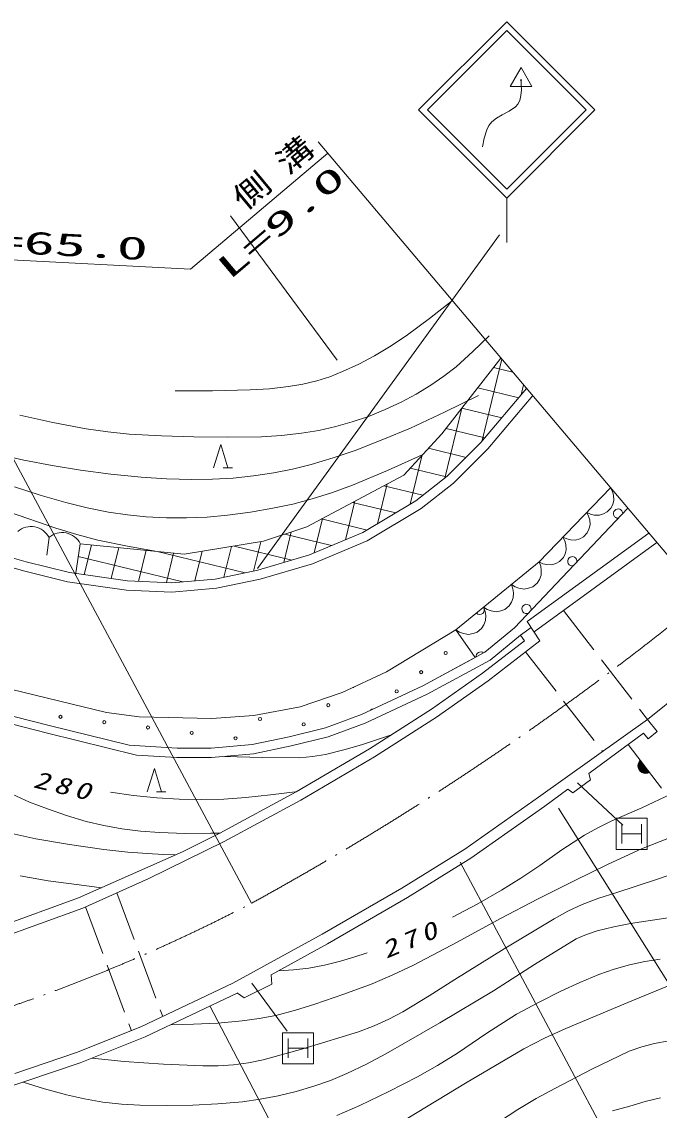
# Model space of a CAD drawing. Units: millimetres, scale not verified. Extents: x 62346 to 702346, y 5380 to 365380.
# Drawn here: x 524692 to 565604, y 253767 to 323611 of the extents above; entities that cross this region are included whole.
import ezdxf
from ezdxf.enums import TextEntityAlignment as Align

# ---------------------------------------------------------------- set-up
doc = ezdxf.new("R2010")
doc.units = ezdxf.units.MM
doc.header["$LTSCALE"] = 1000
doc.linetypes.add('USER2', pattern=[7.000001, 5.508197, -0.688525, 0.114754, -0.688525])
doc.linetypes.add('USER6', pattern=[4, 3.2, -0.8])
for name, color, linetype, lineweight in [('S-SUV', 7, 'Continuous', 13), ('S-SUV-HICN', 1, 'Continuous', 13), ('S-SUV-LWCN', 7, 'Continuous', 13)]:
    doc.layers.add(name, color=color, linetype=linetype, lineweight=lineweight)
doc.styles.add('ＭＳ ゴシック', font='')
doc.styles.get('ＭＳ ゴシック').set_extended_font_data('MS Gothic')

# ---------------------------------------------------------------- blocks, each defined once
blk = doc.blocks.new('BUHIN2')
at = {"color": 7, "linetype": 'Continuous', "lineweight": 13}
blk.add_lwpolyline([(-700, -406), (0, 812), (696, -406), (-696, -406)], dxfattribs=at)
blk.add_circle((0, 0), 24.5, dxfattribs=at)
blk = doc.blocks.new('BUHIN10')
at = {"color": 7, "linetype": 'Continuous', "lineweight": 13}
blk.add_lwpolyline([(-892, -728), (-658, -878), (-409, -965), (-75, -1019), (209, -966), (473, -862), (749, -636), (904, -398), (1013, -131), (1027, 207), (988, 464), (892, 728)], dxfattribs=at)
blk = doc.blocks.new('BUHIN11')
at = {"color": 7, "linetype": 'Continuous', "lineweight": 13}
blk.add_lwpolyline([(-762, -794), (-523, -909), (-276, -963), (47, -976), (310, -893), (548, -763), (785, -517), (904, -274), (977, -8), (951, 315), (884, 555), (762, 794)], dxfattribs=at)
blk = doc.blocks.new('BUHIN32')
at = {"color": 7, "linetype": 'Continuous', "lineweight": 13}
blk.add_line((146, -746), (746, -746), dxfattribs=at)
blk.add_lwpolyline([(-458, -746), (0, 750), (458, -746)], dxfattribs=at)
blk = doc.blocks.new('BUHIN35')
at = {"color": 7, "linetype": 'Continuous', "lineweight": 13}
for p, q in [((-625, 625), (-625, -625)), ((-625, 0), (625, 0)), ((625, 625), (625, -625))]:
    blk.add_line(p, q, dxfattribs=at)
blk.add_lwpolyline([(-1000, -1000), (-1000, 1000), (1000, 1000), (1000, -1000)], close=True, dxfattribs=at)

msp = doc.modelspace()

# ---------------------------------------------------------------- linework, layer by layer
at = {"layer": 'S-SUV'}
for p, q in [((555821, 323611), (550164, 317954)), ((561478, 317954), (555821, 323611)), ((550730, 317954), (555821, 323046)), ((560912, 317954), (555821, 323046)), ((550164, 317954), (555821, 312298)), ((555821, 312863), (550730, 317954)), ((555821, 312298), (561478, 317954)), ((555821, 312863), (560912, 317954)), ((543711, 315904), (587182, 264495)), ((544328, 315174), (535517, 307740)), ((555821, 312298), (555821, 309438)), ((538078, 311151), (544931, 301891)), ((535517, 307740), (493770, 309907)), ((539813, 288527), (555357, 309947)), ((518403, 306258), (539434, 267048)), ((551644, 297166), (555443, 302030)), ((555502, 301960), (554210, 296662)), ((554975, 301431), (556202, 301132)), ((553957, 300127), (556585, 299486)), ((554164, 296608), (557088, 300084)), ((556901, 300305), (556749, 299682)), ((557481, 299620), (554607, 296202)), ((552932, 298815), (551834, 294315)), ((552939, 298824), (555502, 298199)), ((549210, 294525), (551644, 297166)), ((551921, 297520), (554419, 296911)), ((550794, 296243), (553210, 295654)), ((552004, 294447), (554164, 296608)), ((554607, 296202), (552402, 293997)), ((550396, 295812), (549627, 292658)), ((549626, 294976), (551954, 294408)), ((542995, 291210), (549210, 294525)), ((549982, 292870), (552004, 294447)), ((548140, 293954), (547516, 291393)), ((547924, 293839), (550438, 293226)), ((552402, 293997), (550322, 292375)), ((557902, 288951), (562476, 293712)), ((546068, 292849), (545462, 290366)), ((545928, 292774), (548695, 292099)), ((546579, 290832), (549982, 292870)), ((550322, 292375), (546850, 290295)), ((556325, 284724), (563587, 292399)), ((543995, 291743), (543456, 289530)), ((543931, 291709), (546854, 290996)), ((540199, 290278), (542995, 291210)), ((541980, 290872), (541503, 288915)), ((541567, 290734), (544580, 289999)), ((543154, 289405), (546579, 290832)), ((564934, 290805), (557131, 285137)), ((526440, 290514), (526311, 289384)), ((528132, 288103), (528442, 290122)), ((528442, 290122), (535123, 289449)), ((529159, 290050), (528691, 288128)), ((530919, 289873), (530433, 287879)), ((535123, 289449), (540199, 290278)), ((538148, 289943), (537666, 287968)), ((538326, 289972), (542025, 289070)), ((540025, 290250), (539566, 288365)), ((546850, 290295), (543355, 288838)), ((565453, 290191), (557569, 284464)), ((522323, 289716), (524967, 288960)), ((528317, 289309), (535033, 287672)), ((532679, 289696), (532192, 287700)), ((533392, 289624), (539020, 288251)), ((534438, 289518), (533976, 287624)), ((536270, 289636), (535807, 287739)), ((539839, 288422), (543154, 289405)), ((524811, 288381), (522191, 289130)), ((524967, 288960), (527746, 288263)), ((543355, 288838), (539986, 287840)), ((552551, 284585), (557902, 288951)), ((527631, 287674), (524811, 288381)), ((527746, 288263), (531472, 287731)), ((534315, 287609), (537111, 287852)), ((537111, 287852), (539839, 288422)), ((539986, 287840), (537199, 287258)), ((531416, 287133), (527631, 287674)), ((534328, 287008), (531416, 287133)), ((531472, 287731), (534315, 287609)), ((537199, 287258), (534328, 287008)), ((557131, 285137), (557942, 283890)), ((548108, 281896), (552551, 284585)), ((553789, 282820), (552551, 284585)), ((552551, 284585), (553789, 282820)), ((554411, 283156), (556325, 284724)), ((556705, 284260), (557382, 284751)), ((554264, 281808), (556951, 283882)), ((557942, 283890), (554620, 281325)), ((556705, 284260), (554747, 282655)), ((556705, 284260), (556951, 283882)), ((564854, 278838), (570924, 283721)), ((550430, 281008), (554411, 283156)), ((553789, 282820), (550430, 281008)), ((554747, 282655), (550700, 280472)), ((518276, 282142), (530130, 279296)), ((545263, 280565), (548108, 281896)), ((550978, 279496), (554264, 281808)), ((550430, 281008), (546492, 279163)), ((546492, 279163), (550430, 281008)), ((554620, 281325), (551312, 278998)), ((526456, 278455), (518394, 280504)), ((542560, 279644), (545263, 280565)), ((550700, 280472), (546724, 278609)), ((526334, 277970), (518241, 280046)), ((539591, 279091), (542560, 279644)), ((547018, 276959), (550978, 279496)), ((530130, 279296), (532218, 279009)), ((532218, 279009), (536889, 278907)), ((536889, 278907), (539591, 279091)), ((546492, 279163), (544178, 278304)), ((544178, 278304), (546492, 279163)), ((551312, 278998), (547332, 276447)), ((557845, 273846), (564854, 278838)), ((564854, 278838), (565470, 278073)), ((531591, 277189), (526456, 278455)), ((526456, 278455), (531591, 277189)), ((544178, 278304), (541852, 277729)), ((541852, 277729), (544178, 278304)), ((546724, 278609), (544354, 277730)), ((564886, 277603), (565470, 278073)), ((532058, 276559), (526334, 277970)), ((541852, 277729), (539474, 277233)), ((539474, 277233), (541852, 277729)), ((544354, 277730), (541985, 277144)), ((564590, 277971), (561078, 275370)), ((564590, 277971), (564886, 277603)), ((534656, 276999), (531591, 277189)), ((531591, 277189), (534656, 276999)), ((536847, 276999), (534656, 276999)), ((534656, 276999), (536847, 276999)), ((539474, 277233), (536847, 276999)), ((536847, 276999), (539474, 277233)), ((539562, 276639), (536874, 276399)), ((541985, 277144), (539562, 276639)), ((542300, 274195), (547018, 276959)), ((563614, 277241), (565741, 274426)), ((563614, 277241), (565741, 274426)), ((534637, 276399), (532058, 276559)), ((536874, 276399), (534637, 276399)), ((547332, 276447), (542595, 273672)), ((564611, 275404), (564246, 275887)), ((564258, 275974), (564697, 275394)), ((564777, 275392), (564281, 276048)), ((564306, 276117), (564849, 275399)), ((564914, 275417), (564341, 276175)), ((561188, 274977), (561078, 275370)), ((564267, 275755), (564491, 275458)), ((560068, 274134), (561188, 274977)), ((560357, 274785), (563269, 272056)), ((537414, 271542), (542300, 274195)), ((553131, 270527), (557845, 273846)), ((559735, 274375), (558255, 273278)), ((559735, 274375), (560068, 274134)), ((542595, 273672), (537690, 271009)), ((558255, 273278), (553518, 269943)), ((559144, 273148), (569881, 256042)), ((537690, 271009), (532838, 268626)), ((534998, 270356), (537414, 271542)), ((528339, 267386), (534998, 270356)), ((549093, 268020), (553131, 270527)), ((553518, 269943), (549453, 267420)), ((552836, 269690), (562723, 251189)), ((532838, 268626), (528601, 266737)), ((543980, 265059), (549093, 268020)), ((521822, 265019), (528339, 267386)), ((549453, 267420), (544324, 264449)), ((528601, 266737), (522042, 264354)), ((538245, 261921), (543980, 265059)), ((544324, 264449), (540692, 262462)), ((532341, 259109), (538245, 261921)), ((539460, 261927), (541717, 258837)), ((540748, 261846), (540692, 262462)), ((538563, 261298), (532621, 258467)), ((538535, 261283), (538976, 260989)), ((538976, 260989), (540748, 261846)), ((536763, 260456), (545346, 244074)), ((528203, 257470), (532341, 259109)), ((532621, 258467), (528444, 256813)), ((524245, 256130), (528203, 257470)), ((528444, 256813), (522900, 254935))]:
    msp.add_line(p, q, dxfattribs=at)
at = {"layer": 'S-SUV', "linetype": 'USER6'}
for p, q in [((559454, 285833), (564854, 278838)), ((557026, 283182), (561967, 276781)), ((530792, 267714), (533747, 259779)), ((528780, 266816), (531739, 258870))]:
    msp.add_line(p, q, dxfattribs=at)
at = {"layer": 'S-SUV'}
msp.add_lwpolyline([(554260, 315586), (554368, 316149), (554529, 316673), (554671, 316949), (554862, 317190), (555165, 317429), (555528, 317636), (555982, 317875), (556375, 318148), (556537, 318333), (556649, 318551), (556729, 318876), (556755, 319247), (556749, 319551), (556733, 319863)], dxfattribs=at)
msp.add_lwpolyline([(564979, 275435), (564863, 275397), (564751, 275384), (564604, 275396), (564490, 275448), (564389, 275519), (564296, 275642), (564255, 275759), (564236, 275883), (564265, 276027), (564307, 276133), (564376, 276233)], close=True, dxfattribs=at)
for centre in [(551900, 283108), (550325, 281876), (548749, 280644), (544366, 279756), (527177, 279011), (529985, 278667), (539983, 278868), (532792, 278323), (535600, 277980), (542790, 278524), (538407, 277636)]:
    msp.add_circle(centre, 99.5, dxfattribs=at)
for centre, radius, start, end in [((562962, 292053), 298, 0.08042, 273.08625), ((525287, 289933), 1291, 26.72872, 131.16073), ((527289, 289542), 1291, 26.72872, 131.16073), ((560023, 288994), 298, 350.16055, 283.00612), ((554084, 285874), 298, 224.84327, 33.58032), ((557083, 285934), 298, 336.38462, 296.78205), ((554144, 282875), 298, 51.52861, 188.80543), ((545942, 280988), 99.5, 277.92303, 312.20076), ((547173, 279412), 99.5, 64.6633, 165.55393)]:
    msp.add_arc(centre, radius, start, end, dxfattribs=at)
at = {"layer": 'S-SUV', "linetype": 'USER2'}
for centre, radius, start, end in [((446815, 435898), 192584, 298.74597, 308.9561), ((487876, 365889), 111480, 236.49269, 297.54756)]:
    msp.add_arc(centre, radius, start, end, dxfattribs=at)
at = {"layer": 'S-SUV-HICN'}
for points in [[(533392, 289624), (531471, 289960), (529566, 290356), (528224, 290705), (526888, 291115), (523896, 292138), (520887, 293102), (517110, 294250), (513315, 295340), (512100, 295626), (510874, 295853), (509746, 295986), (508610, 296058), (506111, 296112), (503601, 296107), (502033, 296053), (500464, 295940), (499639, 295849), (498809, 295732)], [(552333, 266166), (553924, 266998), (555489, 267885), (556730, 268651), (557941, 269469), (559356, 270469), (560798, 271415), (561656, 271898), (562552, 272334), (564480, 273168), (566391, 274060), (569001, 275426), (571641, 276740), (572769, 277225), (573928, 277657), (574762, 277931), (575604, 278187)], [(530384, 274171), (531866, 273962), (533365, 273811), (534803, 273726), (536244, 273701), (537664, 273736), (539081, 273832), (540661, 273998), (542239, 274196)], [(541159, 262718), (542133, 262774), (543112, 262892), (544131, 263085), (545150, 263340), (546006, 263593), (546864, 263874)], [(535445, 248725), (536986, 248925), (538525, 249186), (539932, 249483), (541336, 249840), (542774, 250280), (544193, 250776), (545542, 251311), (546876, 251905), (548182, 252555), (549461, 253258), (553169, 255506), (556916, 257706), (558250, 258385), (559620, 259015), (563578, 260689), (567594, 262322)]]:
    msp.add_lwpolyline(points, dxfattribs=at)
at = {"layer": 'S-SUV-LWCN'}
for points in [[(552255, 305669), (550870, 304567), (549450, 303515), (548410, 302826), (547328, 302183), (546320, 301644), (545286, 301159), (544469, 300837), (543633, 300573), (542731, 300358), (541814, 300203), (540586, 300068), (539349, 299993), (536942, 299937), (534537, 299931)], [(554698, 303459), (553651, 302445), (552564, 301477), (551778, 300863), (550946, 300291), (550013, 299725), (549048, 299211), (548004, 298722), (546937, 298289), (545907, 297933), (544850, 297633), (543755, 297392), (542639, 297209), (541366, 297065), (540087, 296980), (537920, 296954), (535744, 296988), (533663, 297038), (531589, 297148), (530209, 297293), (528824, 297500), (526690, 297906), (524572, 298369)], [(554000, 299621), (551831, 298552), (549638, 297538), (547871, 296796), (546080, 296109), (544683, 295626), (543258, 295198), (542066, 294901), (540860, 294662), (539563, 294469), (538259, 294334), (536941, 294259), (535612, 294243), (533984, 294289), (532349, 294396), (530398, 294588), (528457, 294839), (526644, 295130), (524828, 295482), (523247, 295839)], [(550396, 295812), (548170, 294823), (545909, 293884), (544634, 293411), (543340, 292996), (542085, 292665), (540815, 292393), (539366, 292142), (537899, 291950), (536586, 291832), (535267, 291775), (533975, 291781), (532685, 291848), (531471, 291968), (530255, 292150), (528882, 292424), (527523, 292756), (525869, 293230), (524232, 293762)], [(537722, 276475), (540123, 276395), (542530, 276377), (543361, 276459), (544186, 276601), (545353, 276883), (546506, 277223), (547466, 277533), (548421, 277858)], [(500296, 274951), (501793, 275298), (503305, 275587), (504305, 275723), (505311, 275800), (506289, 275807), (507267, 275753), (508458, 275619), (509649, 275424), (511290, 275078), (512928, 274672), (517717, 273295), (522516, 271895), (524049, 271514), (525602, 271191), (527766, 270812), (529949, 270491), (531507, 270325), (533082, 270218), (533811, 270182), (534540, 270151)], [(524069, 274045), (525188, 273545), (526333, 273099), (527567, 272672), (528818, 272303), (529954, 272035), (531113, 271824), (532320, 271671), (533533, 271578), (535179, 271527), (536836, 271537), (537126, 271542), (537426, 271549)], [(566872, 271479), (564467, 270535), (562323, 269555), (560194, 268515), (557797, 267320), (555420, 266067), (552642, 264547), (549825, 263073), (548514, 262454), (547172, 261887), (545358, 261204), (543511, 260573), (542259, 260185), (540993, 259856), (539927, 259648), (538840, 259498), (537279, 259361), (535704, 259284), (534976, 259261), (534248, 259242)], [(568254, 269555), (565554, 268607), (562817, 267710), (561720, 267366), (560648, 266966), (559739, 266539), (558855, 266056), (555646, 264131), (552477, 262160), (550831, 261100), (549151, 260090), (548243, 259606), (547311, 259177), (546294, 258802), (545246, 258480), (542724, 257716), (540181, 257010), (539243, 256815), (538287, 256678), (537303, 256615), (536314, 256612), (533785, 256727), (531260, 256903), (530236, 257004), (529213, 257118)], [(524586, 268809), (526385, 268496), (528207, 268241), (529011, 268141), (529815, 268044)], [(524775, 255570), (526152, 255132), (527559, 254748), (528722, 254491), (529904, 254292), (531084, 254160), (532279, 254086), (533978, 254060), (535681, 254094), (537271, 254173), (538853, 254312), (540002, 254470), (541144, 254688), (542303, 254968), (543447, 255306), (544513, 255683), (545557, 256114), (546817, 256718), (548050, 257376), (551526, 259379), (554962, 261428), (557600, 263117), (560275, 264757), (560932, 265039), (561622, 265270), (562683, 265534), (563768, 265742), (566739, 266208)], [(544922, 253428), (546378, 254067), (548246, 254963), (550086, 255914), (551383, 256643), (552658, 257428), (554537, 258703), (556446, 259926), (557851, 260688), (559296, 261404), (560499, 261969), (561733, 262482), (562704, 262816), (563704, 263096), (564679, 263309), (565667, 263463)], [(554609, 252548), (556534, 253819), (557695, 254518), (558896, 255171), (561273, 256393), (563675, 257561), (564480, 257834), (565304, 258050), (566212, 258223)], [(562607, 253720), (563717, 254021), (564701, 254324), (565693, 254566)]]:
    msp.add_lwpolyline(points, dxfattribs=at)

# ---------------------------------------------------------------- block references
at = {"layer": 'S-SUV'}
for name, p in [('BUHIN2', (556733, 319863)), ('BUHIN32', (537461, 295738)), ('BUHIN11', (561713, 292919)), ('BUHIN11', (560189, 291332)), ('BUHIN11', (558664, 289745)), ('BUHIN10', (557010, 288224)), ('BUHIN10', (555226, 286768)), ('BUHIN10', (553443, 285313)), ('BUHIN32', (533201, 274939)), ('BUHIN35', (563839, 271498)), ('BUHIN35', (542418, 257744))]:
    msp.add_blockref(name, p, dxfattribs=at)

# ---------------------------------------------------------------- texts
at = {"layer": 'S-SUV', "style": 'ＭＳ ゴシック'}
for s, rotation, width, p in [('側 溝', 39.7, 1.2, (539276, 311105)), ('L=9.0', 40.3, 2, (538274, 306639)), ('L=65.0', 357, 2, (520776, 308497))]:
    msp.add_text(s, height=1466, rotation=rotation, dxfattribs=dict(at, width=width)).set_placement(p, align=Align.BOTTOM_LEFT)
at = {"layer": 'S-SUV', "char_height": 1100, "attachment_point": 7, "style": 'ＭＳ ゴシック'}
for s, insert, rotation in [('\\T1.33;\\W1.35;\\Q15;280', (525361, 274482), 346.7), ('\\T1.33;\\W1.35;\\Q15;270', (548087, 263463), 22.7)]:
    msp.add_mtext(s, dxfattribs=dict(at, insert=insert, rotation=rotation))

doc.saveas('drawing.dxf')
